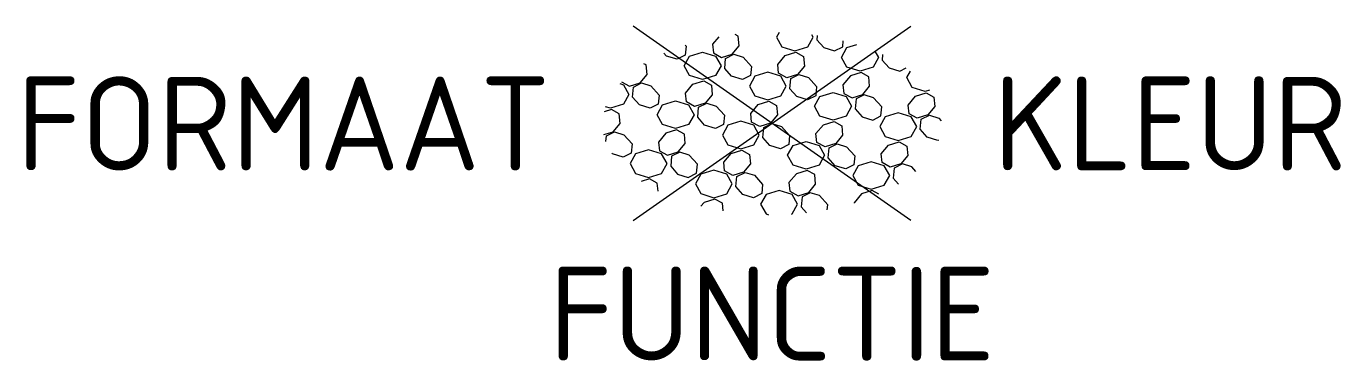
# Model space of a CAD drawing. Header units: metres. Extents: x -14.3 to 10.9, y -4.6 to 1.9.
import ezdxf
from ezdxf.enums import TextEntityAlignment as Align

# ---------------------------------------------------------------- set-up
doc = ezdxf.new("R2010")
doc.units = ezdxf.units.M
doc.styles.add('NLCS-ISO', font='NLCS-ISO.ttf')

msp = doc.modelspace()

# ---------------------------------------------------------------- linework, layer by layer
for p, q in [((-2.662, -1.864), (2.662, 1.864)), ((2.662, -1.864), (-2.662, 1.864))]:
    msp.add_line(p, q)
at = {"flags": 128}
for points in [[(-1.023, 1.66), (-1.14, 1.52), (-1.124, 1.354), (-0.967, 1.267), (-0.762, 1.33), (-0.629, 1.49), (-0.646, 1.672), (-0.709, 1.707)], [(0.136, 1.748), (0.085, 1.656), (0.188, 1.468), (0.438, 1.391), (0.688, 1.468), (0.792, 1.656), (0.767, 1.7)], [(0.869, 1.686), (0.861, 1.606), (0.995, 1.455), (1.2, 1.392), (1.357, 1.47), (1.368, 1.587)], [(1.976, 1.389), (2.043, 1.267), (1.94, 1.08), (1.689, 1.002), (1.439, 1.08), (1.336, 1.267), (1.439, 1.455), (1.629, 1.514)], [(-1.664, 1.503), (-1.647, 1.484), (-1.664, 1.309), (-1.82, 1.231), (-2.025, 1.294), (-2.073, 1.348)], [(2.122, 1.325), (2.112, 1.217), (2.247, 1.067), (2.451, 1.003), (2.576, 1.066)], [(-2.888, 0.802), (-2.736, 0.717), (-2.531, 0.781), (-2.398, 0.941), (-2.415, 1.123), (-2.456, 1.145)], [(-2.921, 0.766), (-2.85, 0.744), (-2.747, 0.557), (-2.85, 0.369), (-3.1, 0.291), (-3.194, 0.321)], [(3.024, 0.639), (2.941, 0.613), (2.691, 0.691), (2.587, 0.879), (2.658, 1.006)], [(-3.225, -0.212), (-3.049, -0.158), (-2.916, 0.002), (-2.933, 0.185), (-3.081, 0.266)], [(3.195, -0.318), (3.184, -0.324), (2.979, -0.26), (2.845, -0.11), (2.863, 0.082), (3.02, 0.161)], [(-3.187, -0.343), (-3.177, -0.24), (-3.02, -0.161)], [(2.762, -0.922), (2.683, -0.833), (2.502, -0.777)], [(-2.186, -1.295), (-2.201, -1.142), (-2.348, -1.061)], [(-0.936, -1.676), (-0.949, -1.531), (-1.097, -1.449)], [(0.377, -1.738), (0.385, -1.735), (0.488, -1.548), (0.385, -1.36), (0.135, -1.283)], [(1.061, -1.654), (1.07, -1.558), (0.913, -1.383), (0.733, -1.327)], [(2.049, -1.358), (1.924, -1.288)]]:
    msp.add_lwpolyline(points, dxfattribs=at)
for points in [[(-1.331, 1.371), (-1.081, 1.294), (-0.977, 1.106), (-1.081, 0.919), (-1.331, 0.841), (-1.581, 0.919), (-1.685, 1.106), (-1.581, 1.294)], [(-0.733, 1.327), (-0.552, 1.271), (-0.396, 1.096), (-0.412, 0.921), (-0.569, 0.842), (-0.774, 0.906), (-0.908, 1.056), (-0.89, 1.248)], [(0.458, 1.366), (0.605, 1.284), (0.622, 1.102), (0.489, 0.942), (0.285, 0.878), (0.127, 0.966), (0.111, 1.131), (0.253, 1.302)], [(-2.502, 0.777), (-2.322, 0.721), (-2.165, 0.546), (-2.182, 0.371), (-2.339, 0.293), (-2.543, 0.356), (-2.677, 0.506), (-2.659, 0.699)], [(-1.311, 0.816), (-1.164, 0.734), (-1.147, 0.552), (-1.28, 0.392), (-1.485, 0.328), (-1.642, 0.416), (-1.658, 0.582), (-1.516, 0.753)], [(-0.08, 0.983), (-0.33, 0.905), (-0.433, 0.718), (-0.33, 0.53), (-0.08, 0.452), (0.17, 0.53), (0.274, 0.718), (0.17, 0.905)], [(0.518, 0.938), (0.699, 0.882), (0.855, 0.707), (0.839, 0.532), (0.682, 0.454), (0.477, 0.517), (0.343, 0.667), (0.361, 0.86)], [(1.709, 0.977), (1.504, 0.914), (1.362, 0.743), (1.378, 0.577), (1.536, 0.489), (1.74, 0.553), (1.873, 0.713), (1.856, 0.895)], [(1.171, 0.594), (1.421, 0.516), (1.525, 0.329), (1.421, 0.141), (1.171, 0.064), (0.921, 0.142), (0.818, 0.329), (0.921, 0.517)], [(1.769, 0.55), (1.612, 0.471), (1.594, 0.279), (1.728, 0.128), (1.933, 0.065), (2.09, 0.144), (2.106, 0.318), (1.95, 0.494)], [(2.96, 0.588), (3.107, 0.506), (3.125, 0.325), (2.991, 0.164), (2.787, 0.1), (2.629, 0.188), (2.613, 0.354), (2.755, 0.525)], [(-1.849, 0.433), (-1.599, 0.355), (-1.496, 0.168), (-1.599, -0.02), (-1.849, -0.097), (-2.099, -0.02), (-2.203, 0.168), (-2.099, 0.356)], [(-1.251, 0.389), (-1.07, 0.333), (-0.914, 0.157), (-0.931, -0.018), (-1.087, -0.096), (-1.292, -0.033), (-1.426, 0.118), (-1.408, 0.31)], [(-0.06, 0.427), (0.087, 0.346), (0.104, 0.164), (-0.029, 0.003), (-0.234, -0.06), (-0.391, 0.027), (-0.407, 0.193), (-0.265, 0.364)], [(-0.598, 0.044), (-0.848, -0.033), (-0.952, -0.221), (-0.848, -0.408), (-0.598, -0.486), (-0.348, -0.408), (-0.244, -0.221), (-0.348, -0.033)], [(0, 0), (0.181, -0.056), (0.337, -0.231), (0.32, -0.406), (0.164, -0.485), (-0.041, -0.421), (-0.175, -0.271), (-0.157, -0.079)], [(1.191, 0.039), (1.338, -0.043), (1.355, -0.225), (1.222, -0.385), (1.017, -0.449), (0.86, -0.362), (0.844, -0.195), (0.986, -0.025)], [(2.422, 0.205), (2.172, 0.128), (2.069, -0.06), (2.172, -0.247), (2.422, -0.325), (2.672, -0.247), (2.776, -0.06), (2.672, 0.128)], [(-1.83, -0.122), (-2.034, -0.186), (-2.176, -0.356), (-2.161, -0.522), (-2.003, -0.61), (-1.798, -0.546), (-1.665, -0.386), (-1.682, -0.204)], [(0.653, -0.344), (0.903, -0.422), (1.007, -0.609), (0.903, -0.797), (0.653, -0.875), (0.403, -0.797), (0.299, -0.609), (0.403, -0.422)], [(1.251, -0.389), (1.432, -0.445), (1.588, -0.62), (1.571, -0.795), (1.415, -0.873), (1.21, -0.81), (1.076, -0.659), (1.094, -0.467)], [(2.442, -0.35), (2.589, -0.432), (2.606, -0.614), (2.473, -0.774), (2.268, -0.838), (2.111, -0.75), (2.095, -0.584), (2.237, -0.413)], [(-2.367, -0.505), (-2.617, -0.583), (-2.721, -0.77), (-2.617, -0.958), (-2.367, -1.036), (-2.117, -0.958), (-2.014, -0.77), (-2.117, -0.583)], [(-1.769, -0.55), (-1.926, -0.628), (-1.944, -0.821), (-1.81, -0.971), (-1.606, -1.034), (-1.449, -0.956), (-1.432, -0.781), (-1.589, -0.606)], [(-0.579, -0.511), (-0.431, -0.593), (-0.414, -0.775), (-0.547, -0.935), (-0.752, -0.999), (-0.91, -0.911), (-0.925, -0.745), (-0.783, -0.574)], [(1.904, -0.733), (1.654, -0.81), (1.551, -0.998), (1.654, -1.185), (1.904, -1.263), (2.154, -1.186), (2.258, -0.998), (2.154, -0.81)], [(-1.116, -0.894), (-1.366, -0.971), (-1.47, -1.159), (-1.366, -1.346), (-1.116, -1.424), (-0.866, -1.347), (-0.763, -1.159), (-0.866, -0.972)], [(-0.518, -0.938), (-0.338, -0.994), (-0.181, -1.17), (-0.198, -1.344), (-0.355, -1.423), (-0.559, -1.36), (-0.693, -1.209), (-0.675, -1.017)], [(0.672, -0.9), (0.468, -0.963), (0.326, -1.134), (0.342, -1.3), (0.499, -1.387), (0.704, -1.324), (0.837, -1.163), (0.82, -0.981)]]:
    msp.add_lwpolyline(points, close=True, dxfattribs=at)
for points in [[(-3.081, 0.266), (-3.223, 0.222)], [(3.02, 0.161), (3.201, 0.105), (3.248, 0.053)], [(-3.02, -0.161), (-2.84, -0.217), (-2.683, -0.392), (-2.7, -0.567), (-2.857, -0.646), (-3.061, -0.582), (-3.072, -0.571)], [(2.502, -0.777), (2.345, -0.856), (2.327, -1.048), (2.429, -1.162)], [(-2.348, -1.061), (-2.511, -1.111)], [(-1.097, -1.449), (-1.301, -1.513), (-1.364, -1.588)], [(0.135, -1.283), (-0.115, -1.36), (-0.219, -1.548), (-0.115, -1.735), (-0.07, -1.749)], [(0.733, -1.327), (0.576, -1.406), (0.558, -1.598), (0.661, -1.713)], [(1.924, -1.288), (1.719, -1.352), (1.577, -1.522), (1.578, -1.529)]]:
    msp.add_lwpolyline(points)

# ---------------------------------------------------------------- texts
at = {"style": 'NLCS-ISO'}
msp.add_attdef('FORMAAT', text='', height=1.8, dxfattribs=at).set_placement((-4.25, 0), align=Align.MIDDLE_RIGHT)
msp.add_attdef('KLEUR', text='', height=1.8, dxfattribs=at).set_placement((4.25, 0), align=Align.MIDDLE_LEFT)
at = {"style": 'NLCS-ISO', "flags": 1}
msp.add_attdef('FUNCTIE', text='', height=1.8, dxfattribs=at).set_placement((0, -2.75), align=Align.TOP_CENTER)

doc.saveas('drawing.dxf')
